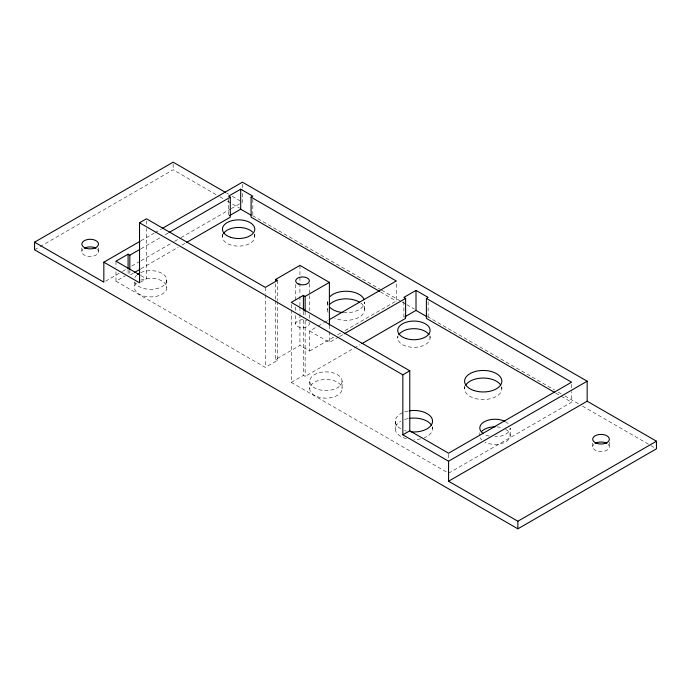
<?xml version="1.0" encoding="UTF-8"?>
<svg xmlns="http://www.w3.org/2000/svg" width="691" height="691" viewBox="0 0 691 691"><rect width="100%" height="100%" fill="white"/><g stroke="black" fill="none" stroke-linecap="round" stroke-linejoin="round"><path stroke-width="0.52" stroke-dasharray="3.46 2.59" d="M34.55 249.788L39.197 247.102M40.13 246.566L173.139 169.779L218.943 196.218M141.05 240.71L154.067 233.187M155 232.651L161.513 228.894M140.99 248.743L161.461 236.927M165.175 234.776L167.973 233.169M105.706 281.116L121.512 271.986M122.445 271.451L126.168 269.3M131.748 266.078L140.118 261.25M141.05 260.714L170.807 243.526M174.529 241.384L180.109 238.162M181.042 237.618L230.336 209.157M231.269 208.622L242.429 202.178L242.429 189.55M115.967 271.718L115.967 281.194L125.296 275.804M133.544 273.04L129.83 275.191L129.83 270.976M140.99 268.747L178.2 247.257M181.923 245.115L185.646 242.964M140.394 282.291L146.457 278.793L146.457 228.427M275.692 300.723L275.692 359.398L299.937 345.396L309.637 351.002L309.637 330.998L317.091 326.696M318.024 326.161L323.613 322.93M324.545 322.395L328.268 320.244M115.967 281.194L265.292 367.405L277.419 360.4L277.419 301.725M309.637 351.002L333.857 337.018M337.579 334.867L341.311 332.716M345.034 330.566L396.254 300.991L396.254 280.987M309.637 330.998L329.391 342.399L338.685 337.035M339.618 336.5L343.332 334.349M291.282 309.862L291.282 382.408L303.401 375.403L305.137 376.405L360.028 344.714M448.571 473.214L571.569 402.205L571.569 391.676M226.717 193.109L228.566 194.18M232.262 196.313L242.429 202.178M219.876 196.762L223.616 198.922M227.356 201.081L239.509 208.095M252.595 215.652L380.672 289.598M381.605 290.134L401.238 301.466M402.171 302.01L405.911 304.17M406.844 304.705L414.324 309.024M427.409 316.582L554.553 389.983M558.293 392.142L561.092 393.766M564.832 395.917L578.859 404.019M582.599 406.178L649.903 445.039M650.844 445.574L656.45 448.813M380.439 291.861L396.254 300.991M555.745 393.075L560.401 395.762M561.334 396.297L571.569 402.205M140.912 275.588L146.457 278.793M275.692 359.398L277.419 360.4M291.282 382.408L447.638 472.679M609.35 442.067L609.35 446.818M592.688 443.017L592.688 446.818M571.569 384.308L571.569 390.631M510.191 435.615L510.191 428.014A15.193 8.767 0 0 1 494.998 436.781M501.839 386.908L501.839 388.808M479.813 432.765L479.813 435.615M464.602 385.958L464.602 388.808M448.571 454.263L448.571 459.532M432.549 426.908L432.549 428.809M430.096 336.102L430.096 338.003M428.135 301.604L428.135 317.394M403.881 301.604L403.881 317.394M397.757 336.102L397.757 338.003M395.304 421.208L395.304 428.809M364.641 309.594L364.641 301.993A18.622 10.754 0 0 1 344.075 312.686M342.097 381.207A16.169 9.337 0 0 1 317.843 389.292A16.169 9.337 0 0 1 317.843 373.123A16.169 9.337 0 0 1 342.097 381.207L342.097 388.808A16.169 9.337 0 0 1 317.843 396.893A16.169 9.337 0 0 1 317.843 380.724A16.169 9.337 0 0 1 342.097 388.808M329.391 325.254L329.391 330.609M329.391 331.68L329.391 342.399M327.404 301.993L327.404 309.594M309.758 381.207L309.758 388.808M309.369 283.716L309.369 294.418M309.369 295.489L309.369 310.475M309.369 314.75L309.369 320.106M305.137 311.33L305.137 316.659M305.137 320.926L305.137 376.405M303.401 311.391L303.401 315.657M303.401 319.933L303.401 375.403M299.937 265.387L299.937 276.055M299.937 277.126L299.937 295.256M299.937 296.327L299.937 305.923M299.937 306.994L299.937 313.394M299.937 314.465L299.937 345.396M295.713 284.485L295.713 300.533M295.713 306.951L295.713 311.235M295.713 315.519L295.713 324.079M291.282 304.524L291.282 308.791M277.419 280.391L277.419 300.663M275.692 283.655L275.692 299.661M265.292 287.387L265.292 293.787M265.292 294.858L265.292 367.405M254.789 233.938L254.789 236.788M252.82 199.336L252.82 216.179M242.429 184.281L242.429 188.496M228.566 199.336L228.566 216.179M222.45 233.938L222.45 236.788M173.139 164.078L173.139 169.779M166.781 279.993L166.781 287.594M146.457 220.921L146.457 224.143M134.443 281.893L134.443 287.594M128.094 269.982L128.094 274.189M115.967 261.189L115.967 267.503M98.485 247.888L98.485 251.688M81.832 247.888L81.832 251.688M608.227 444.408A8.327 4.811 0 0 1 601.015 451.62A8.327 4.811 0 0 1 593.802 444.408M97.371 249.278A8.327 4.811 0 0 1 90.158 256.499A8.327 4.811 0 0 1 82.946 249.278M254.236 234.37A16.169 9.337 0 0 1 238.62 246.117A16.169 9.337 0 0 1 222.994 234.37M140.774 280.183A16.169 9.337 0 0 1 166.237 285.176A16.169 9.337 0 0 1 148.505 296.845A16.169 9.337 0 0 1 136.611 282.921M501.554 386.934A18.622 10.754 0 0 1 483.216 399.553A18.622 10.754 0 0 1 464.888 386.934M429.845 336.379A16.169 9.337 0 0 1 413.926 347.331A16.169 9.337 0 0 1 398.007 336.379M360.788 303.055A18.622 10.754 0 0 1 359.182 317.195A18.622 10.754 0 0 1 334.686 318.119M328.035 312.375A18.622 10.754 0 0 1 328.035 306.813M505.743 429.413A15.193 8.767 0 0 1 506.08 441.609A15.193 8.767 0 0 1 484.978 442.205M481.843 439.994A15.193 8.767 0 0 1 480.323 437.887M496.984 426.917A15.193 8.767 0 0 1 502.59 428.014M432.264 426.943A18.622 10.754 0 0 1 424.265 437.749M420.594 438.845A18.622 10.754 0 0 1 413.926 439.562M406.351 438.63A18.622 10.754 0 0 1 400.763 421.208M404.615 419.506A18.622 10.754 0 0 1 408.174 418.591M140.774 272.582A16.169 9.337 0 0 1 164.613 275.32A16.169 9.337 0 0 1 156.805 288.613A16.169 9.337 0 0 1 134.995 282.403M134.995 277.575A16.169 9.337 0 0 1 136.611 275.32M328.035 304.774A18.622 10.754 0 0 1 328.035 299.212M489.185 436.116A15.193 8.767 0 0 1 484.261 434.216M505.743 421.812A15.193 8.767 0 0 1 508.153 423.626M406.351 431.029A18.622 10.754 0 0 1 404.615 430.519M400.763 428.809A18.622 10.754 0 0 1 403.587 412.268M404.615 411.905A18.622 10.754 0 0 1 408.174 410.99M308.963 322.308A6.858 3.965 0 0 1 303.79 327.586A6.858 3.965 0 0 1 295.679 323.733A6.858 3.965 0 0 1 303.669 319.786M305.379 320.088A6.858 3.965 0 0 1 306.899 320.641"/><path stroke-width="1.04" d="M587.16 401.212L587.16 381.207L448.571 461.217L448.571 481.221L587.16 401.212L656.45 441.212L656.45 448.813L517.861 528.822L34.55 249.788L34.55 242.187L173.139 162.178L225.802 192.582M34.55 242.187L103.84 282.187L103.84 262.191L139.53 282.792L139.53 222.778L146.457 218.779L265.292 287.387L277.419 280.391L275.692 279.389L275.692 281.522M103.84 262.191L140.118 241.245M162.437 228.358L242.429 182.174L587.16 381.207M140.057 249.278L129.83 255.186L128.094 254.184L115.967 261.189L139.988 275.053M379.506 291.326L251.092 217.181L251.092 197.177L252.82 196.175L240.693 189.179L228.566 196.175L230.302 197.177L230.302 217.181L186.579 242.429M168.898 232.625L230.302 197.177M229.498 215.644L240.693 209.183L250.954 215.108M134.477 272.504L140.057 269.283M275.692 279.389L299.937 265.387L329.391 282.386L329.391 325.254M329.391 282.386L305.137 296.396L303.401 295.394L291.282 302.39L409.772 370.799L409.772 430.813L448.571 453.218L571.569 382.201L426.399 298.391L426.399 318.396L554.813 392.54M329.201 319.708L396.254 280.987L251.092 197.177M426.399 298.391L428.135 297.389L416.008 290.393L403.881 297.389L405.608 298.391L405.608 318.396L361.885 343.643M344.265 333.813L405.608 298.391M404.814 316.858L416.008 310.397L426.269 316.323M139.53 222.778L402.836 374.807L409.772 370.799M402.836 374.807L402.836 434.812L409.772 430.813M448.571 481.221L517.861 521.221L656.45 441.212M402.836 434.812L448.571 461.217M517.861 521.221L517.861 528.822M416.008 290.393L416.008 310.397M305.137 296.396L305.137 311.33M303.401 295.394L303.401 310.328M240.693 189.179L240.693 209.183M129.83 255.186L129.83 269.922M128.094 254.184L128.094 268.929M595.124 443.415A8.327 4.811 0 0 1 606.905 443.415M84.267 248.285A8.327 4.811 0 0 1 96.049 248.285M223.418 233.593A16.169 9.337 0 0 1 237.203 227.486A16.169 9.337 0 0 1 252.621 232.116M465.725 385.129A18.622 10.754 0 0 1 483.216 378.055A18.622 10.754 0 0 1 500.716 385.129M398.733 334.807A16.169 9.337 0 0 1 413.926 328.666A16.169 9.337 0 0 1 429.12 334.807M329.892 304.221A18.622 10.754 0 0 1 359.182 301.993M481.843 431.227A15.193 8.767 0 0 1 494.998 426.839M409.107 418.426A18.622 10.754 0 0 1 431.426 425.138M137.371 274.638A16.169 9.337 0 0 1 139.185 273.386M343.107 312.608A18.622 10.754 0 0 1 329.892 307.365M329.892 296.62A18.622 10.754 0 0 1 348.454 291.334A18.622 10.754 0 0 1 364.002 299.212M483.363 433.646A15.193 8.767 0 0 1 484.374 421.743A15.193 8.767 0 0 1 505.017 421.424M409.107 410.825A18.622 10.754 0 0 1 432.523 420.646A18.622 10.754 0 0 1 411.007 431.832M85.995 248.25A8.327 4.811 0 0 0 98.485 244.087A8.327 4.811 0 0 0 85.995 239.924A8.327 4.811 0 0 0 85.995 248.25M596.851 443.38A8.327 4.811 0 0 0 609.35 439.217A8.327 4.811 0 0 0 596.851 435.045A8.327 4.811 0 0 0 596.851 443.38M230.535 237.272A16.169 9.337 0 0 0 254.789 229.187A16.169 9.337 0 0 0 230.535 221.103A16.169 9.337 0 0 0 230.535 237.272M473.905 390.519A18.622 10.754 0 0 0 501.839 381.207A18.622 10.754 0 0 0 473.905 371.896A18.622 10.754 0 0 0 473.905 390.519M405.842 338.486A16.169 9.337 0 0 0 430.096 330.402A16.169 9.337 0 0 0 405.842 322.317A16.169 9.337 0 0 0 405.842 338.486M298.175 283.949A6.858 3.965 0 0 0 309.309 281.539A6.858 3.965 0 0 0 300.136 277.177A6.858 3.965 0 0 0 298.175 283.949"/></g></svg>
